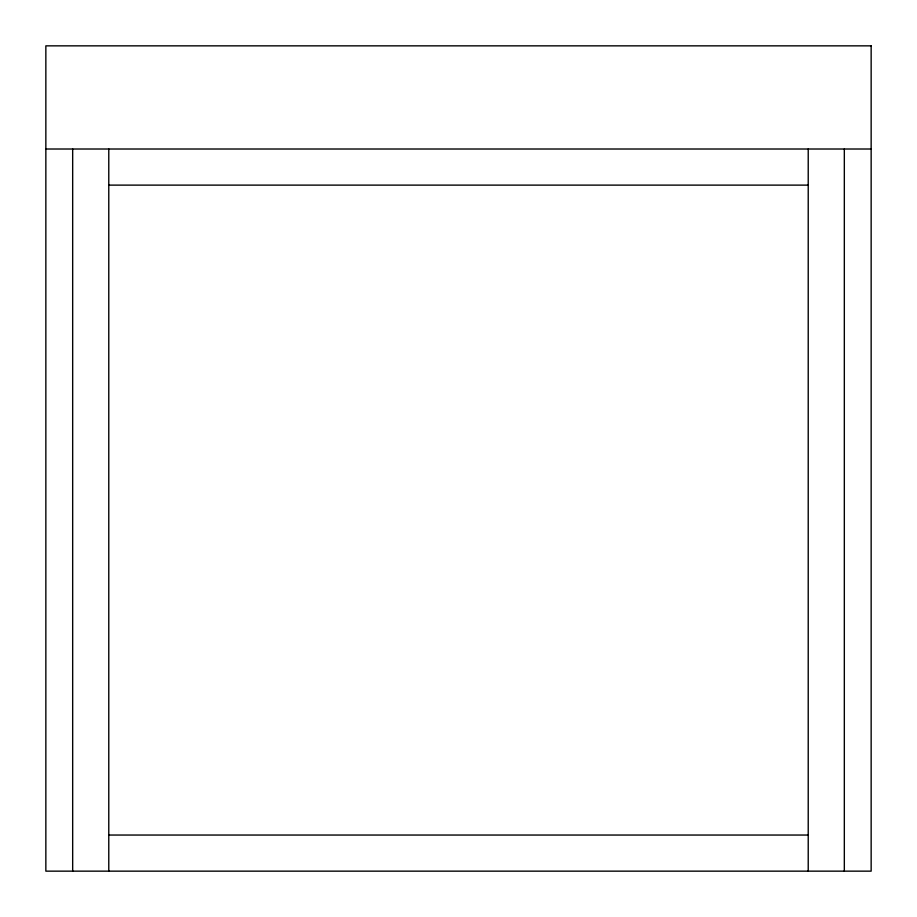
<?xml version="1.0" encoding="UTF-8"?>
<svg xmlns="http://www.w3.org/2000/svg" width="917" height="917" viewBox="0 0 917 917"><rect width="100%" height="100%" fill="white"/><g stroke="black" fill="none" stroke-linecap="round" stroke-linejoin="round"><path stroke-width="1.38" d="M45.85 149.012L871.15 149.012M108.779 185.119L808.221 185.119M108.779 835.043L808.221 835.043M844.328 149.012L844.328 871.15M808.221 149.012L808.221 871.15M108.779 149.012L108.779 871.15M72.672 149.012L72.672 871.15M871.15 45.85L45.85 45.85L45.85 871.15L871.15 871.15L871.15 45.85"/></g></svg>
